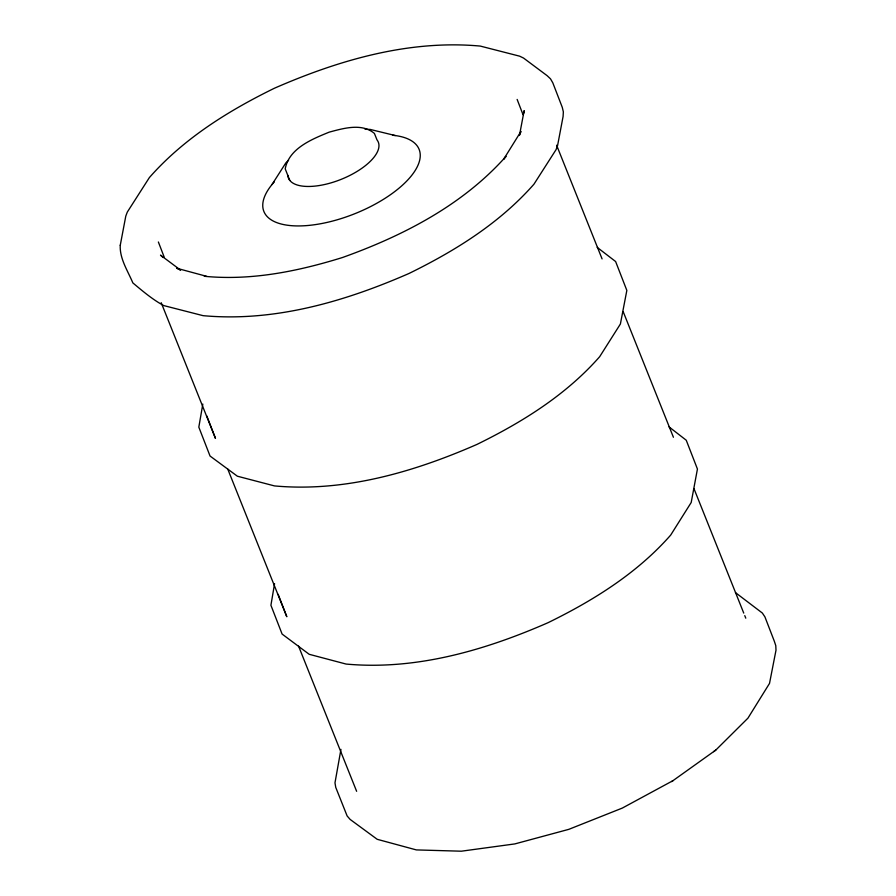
<?xml version="1.0" encoding="UTF-8"?>
<svg xmlns="http://www.w3.org/2000/svg" width="896" height="896" viewBox="0 0 896 896"><rect width="100%" height="100%" fill="white"/><g stroke="black" fill="none" stroke-linecap="round" stroke-linejoin="round"><path stroke-width="1.34" d="M524.037 112.941L524.16 110.622L519.456 135.464M202.821 404.096L198.822 427.146L210.045 456.03L237.384 476.213L274.478 485.912C344.366 492.318 413.414 472.181 476.874 444.45C522.312 422.184 566.003 395.002 599.682 356.686L620.39 324.016L626.842 290.416L615.619 261.531L597.206 247.386M274.568 583.654L270.917 605.27L282.106 634.066L309.187 654.293L346.091 664.059C415.845 670.454 484.77 650.362 548.094 622.675C593.454 600.454 637.067 573.317 670.69 535.08L691.197 502.499L697.435 469.034L686.246 440.227L669.043 426.899M340.95 749.381L334.981 782.846L335.754 787.405L347.122 815.942L350.134 819.426L377.205 839.306L416.36 849.912L461.35 851.2L514.819 843.92L568.803 829.349L622.317 808.08L673.064 780.618M519.837 134.456L520.968 131.432L503.653 159.242L506.005 156.397C462.616 205.195 403.122 235.794 342.429 257.533C297.808 271.365 251.216 280.84 204.31 276.282M272.003 184.542L285.824 162.938L288.557 160.227M671.698 781.581L715.781 750.098L747.947 718.155L769.518 683.413L776.003 650.205L775.779 645.613L774.312 641.2L764.915 616.862L762.339 613.032L735.47 592.614M713.597 751.643L715.781 750.098M365.086 129.282L370.171 129.427L395.27 135.554M206.707 276.36L176.691 268.24L180.578 270.122L160.507 255.136L163.038 257.51M556.606 145.208L602.078 258.899M623.157 311.584L673.422 437.27M693.986 488.69L743.747 613.099M744.766 615.63L745.774 618.173M289.755 180.365L285.219 168.851C288.994 148.344 311.998 139.171 329.246 132.126C343.504 128.33 361.794 122.842 374.405 133.414L376.992 139.866A48.395 20.765 -21.8 0 1 340.85 179.48A48.395 20.765 -21.8 0 1 287.806 175.302M161.213 302.714L215.466 438.368L206.819 415.957M227.73 469.034L286.81 616.739L278.163 594.328M298.558 646.117L356.63 791.302M517.138 99.422L523.029 114.677M158.368 241.987L164.248 257.242M392.728 135.262A83.597 35.862 -21.8 0 1 403.928 183.826A83.597 35.862 -21.8 0 1 296.845 225.926A83.597 35.862 -21.8 0 1 274.355 181.81M120.254 245.28C119.526 258.63 127.87 270.984 132.854 282.912C142.565 291.032 152.544 299.533 163.699 305.57L203.078 315.661C274.187 322.179 344.445 301.694 409.002 273.47C455.235 250.824 499.688 223.16 533.96 184.184L556.058 149.654L557.57 145.622L563.091 116.469L563.349 111.843L562.274 107.33L552.821 82.858L550.502 78.837L547.109 75.656L523.544 58.061L519.658 56.179L480.267 46.077C409.158 39.57 338.901 60.054 274.344 88.267C228.122 110.925 183.658 138.578 149.386 177.565L127.299 212.094L125.787 216.126L120.254 245.28"/></g></svg>
